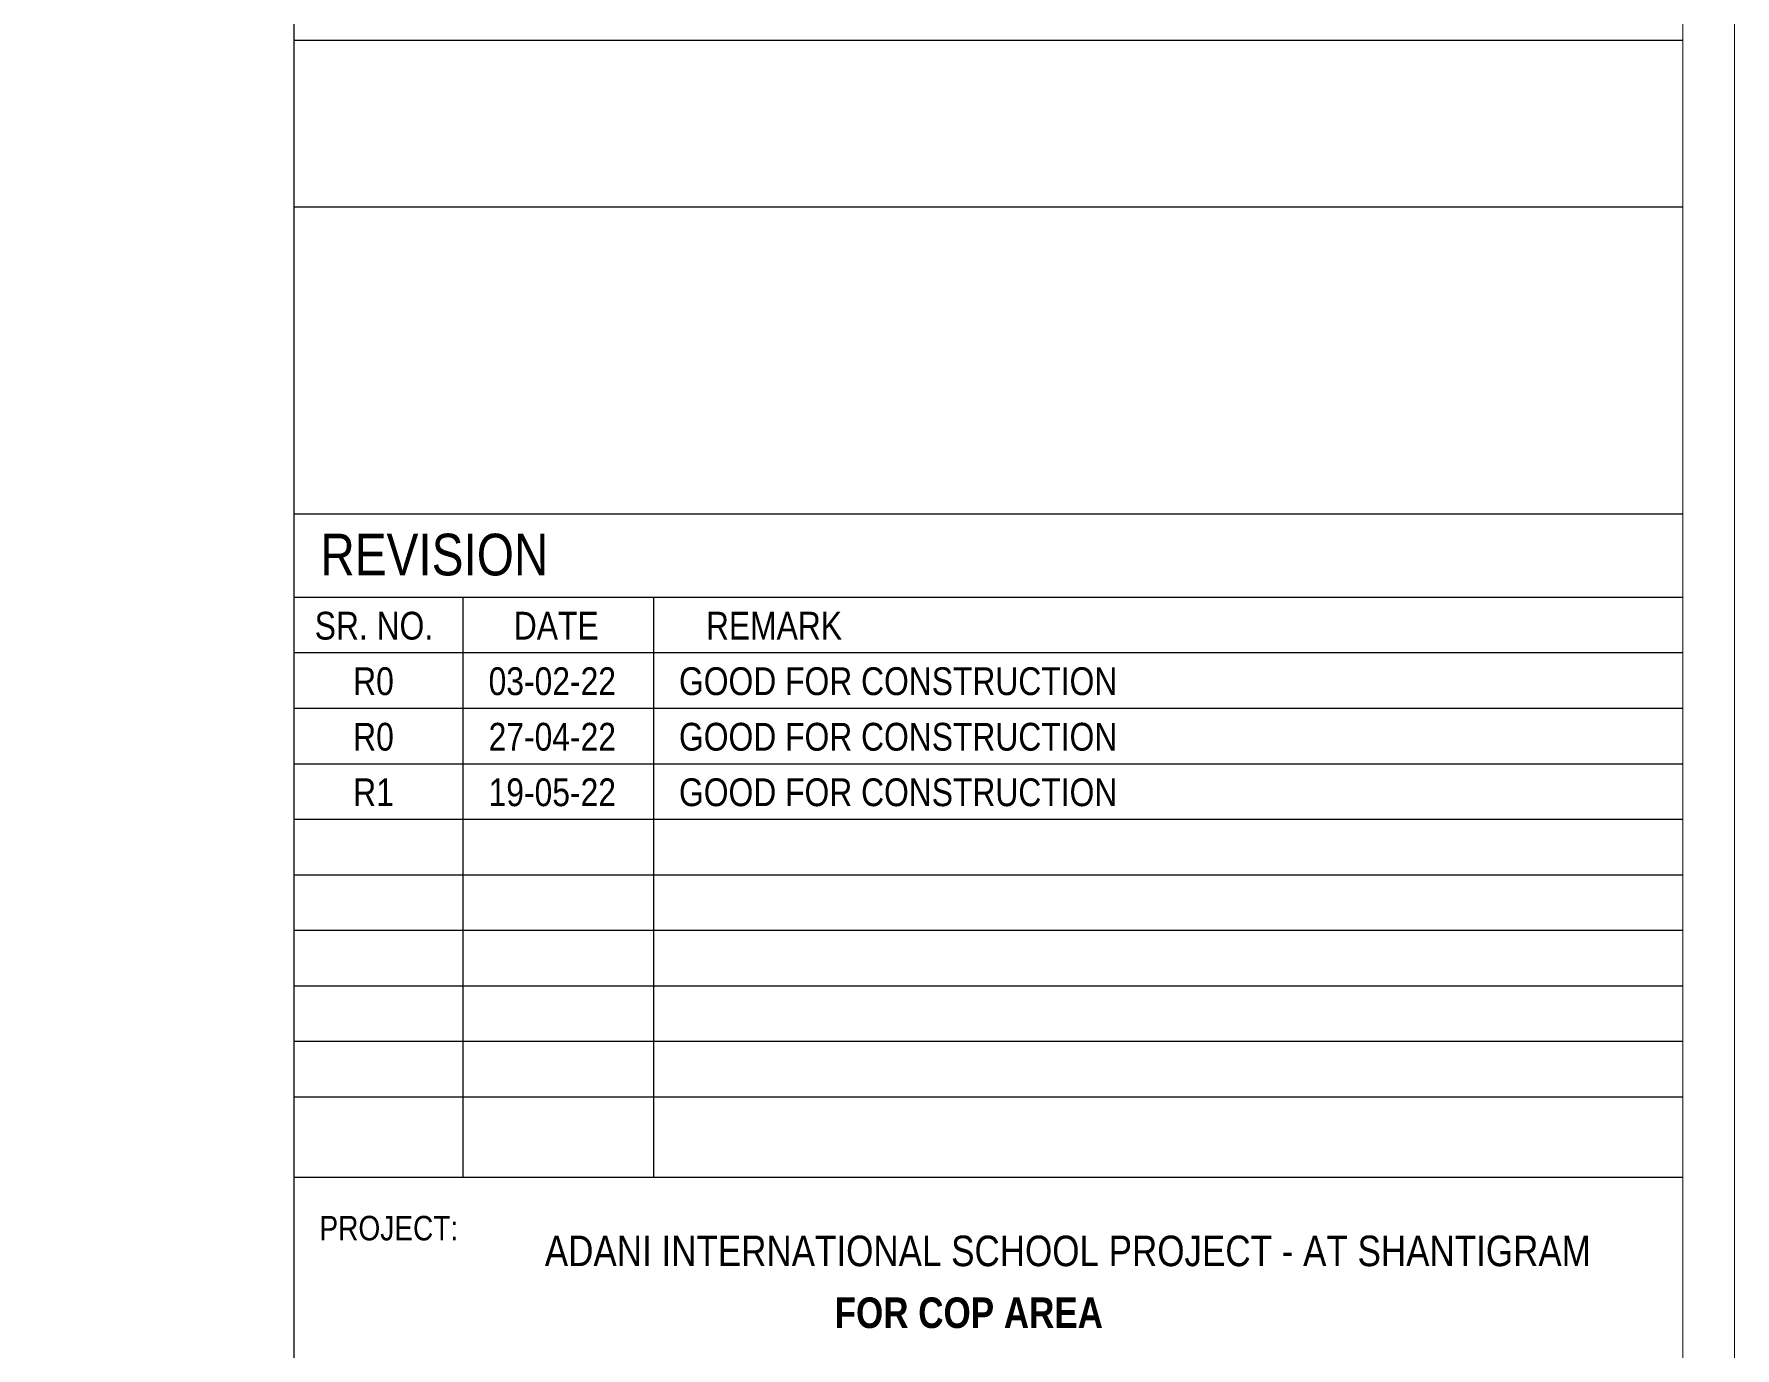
# Model space of a CAD drawing. Header units: millimetres. Extents: x 1112055 to 3390982, y -148532 to 766891.
# Drawn here: x 2072622 to 2077593, y 361865 to 365707 of the extents above; entities that cross this region are included whole.
import ezdxf

# ---------------------------------------------------------------- set-up
doc = ezdxf.new("R2010")
doc.units = ezdxf.units.MM
doc.layers.add('B TITLE BLOCK', color=250, linetype='Continuous', lineweight=0)
doc.layers.add('tb text', color=7, linetype='Continuous', lineweight=13)
doc.layers.add('FORMAT TEXT', color=7, linetype='Continuous')
doc.styles.add('SWINC', font='swissc.ttf')

msp = doc.modelspace()

# ---------------------------------------------------------------- linework, layer by layer
at = {"layer": 'B TITLE BLOCK', "color": 250, "lineweight": 0}
for p, q in [((2077440.8, 365687.8), (2073382.4, 365687.8)), ((2077440.8, 365200.8), (2073382.4, 365200.8)), ((2077440.8, 364303.2), (2073382.4, 364303.2)), ((2077440.8, 364059.7), (2073382.4, 364059.7)), ((2073876, 364059.7), (2073876, 362363.7)), ((2074432.4, 364059.7), (2074432.4, 362363.7)), ((2077440.8, 363897.4), (2073382.4, 363897.4)), ((2077440.8, 363735), (2073382.4, 363735)), ((2077440.8, 363572.7), (2073382.4, 363572.7)), ((2077440.8, 363410.4), (2073382.4, 363410.4)), ((2077440.8, 363248), (2073382.4, 363248)), ((2077440.8, 363085.7), (2073382.4, 363085.7)), ((2077440.8, 362923.3), (2073382.4, 362923.3)), ((2077440.8, 362761), (2073382.4, 362761)), ((2077440.8, 362598.7), (2073382.4, 362598.7)), ((2077440.8, 362363.7), (2073382.4, 362363.7))]:
    msp.add_line(p, q, dxfattribs=at)
at = {"layer": 'B TITLE BLOCK', "color": 1, "const_width": 3.38}
msp.add_lwpolyline([(2024770.3, 384330.6), (2024770.3, 351073.3), (2077591.6, 351073.3), (2077591.6, 384330.6)], close=True, dxfattribs=at)
at = {"layer": 'B TITLE BLOCK', "color": 250, "lineweight": 0, "const_width": 3.38}
for points in [[(2024921.1, 384179.9), (2024921.1, 351224.1), (2077440.8, 351224.1), (2077440.8, 384179.9)], [(2073382.4, 351224.1), (2077440.8, 351224.1), (2077440.8, 384179.9), (2073382.4, 384179.9)]]:
    msp.add_lwpolyline(points, close=True, dxfattribs=at)

# ---------------------------------------------------------------- texts
at = {"layer": 'FORMAT TEXT', "style": 'SWINC'}
msp.add_text('REVISION', height=121.75, dxfattribs=at).set_placement((2073459.2, 364124.1))
at = {"layer": 'FORMAT TEXT', "lineweight": 15, "style": 'SWINC'}
for s, height, p in [('SR. NO.', 81.17, (2073442.8, 363936.5)), ('DATE', 81.17, (2074024.6, 363936.5)), ('REMARK', 81.17, (2074586.1, 363936.5)), ('R1', 81.17, (2073555.2, 363449.5)), ('19-05-22', 81.17, (2073951, 363449.5)), ('GOOD FOR CONSTRUCTION', 81.169, (2074507.3, 363449.5))]:
    msp.add_text(s, height=height, dxfattribs=at).set_placement(p)
at = {"layer": 'FORMAT TEXT', "color": 252, "lineweight": 15, "style": 'SWINC'}
for s, height, p in [('R0', 81.17, (2073555.2, 363774.2)), ('03-02-22', 81.17, (2073951, 363774.2)), ('GOOD FOR CONSTRUCTION', 81.169, (2074507.3, 363774.2)), ('R0', 81.17, (2073555.2, 363611.8)), ('27-04-22', 81.17, (2073951, 363611.8)), ('GOOD FOR CONSTRUCTION', 81.169, (2074507.3, 363611.8))]:
    msp.add_text(s, height=height, dxfattribs=at).set_placement(p)
at = {"layer": 'tb text', "color": 7, "style": 'SWINC'}
msp.add_text('PROJECT:', height=71.61, dxfattribs=at).set_placement((2073456.6, 362180.1))
at = {"layer": 'tb text', "char_height": 89.285, "width": 5750.98, "attachment_point": 1, "style": 'SWINC'}
for s, insert in [('ADANI INTERNATIONAL SCHOOL PROJECT - AT SHANTIGRAM', (2074115.2, 362193.9)), ('{\\fSwis721 Cn BT|b1|i0|c0|p34;FOR COP AREA}', (2074962.2, 362013.1))]:
    msp.add_mtext(s, dxfattribs=dict(at, insert=insert))

doc.saveas('drawing.dxf')
